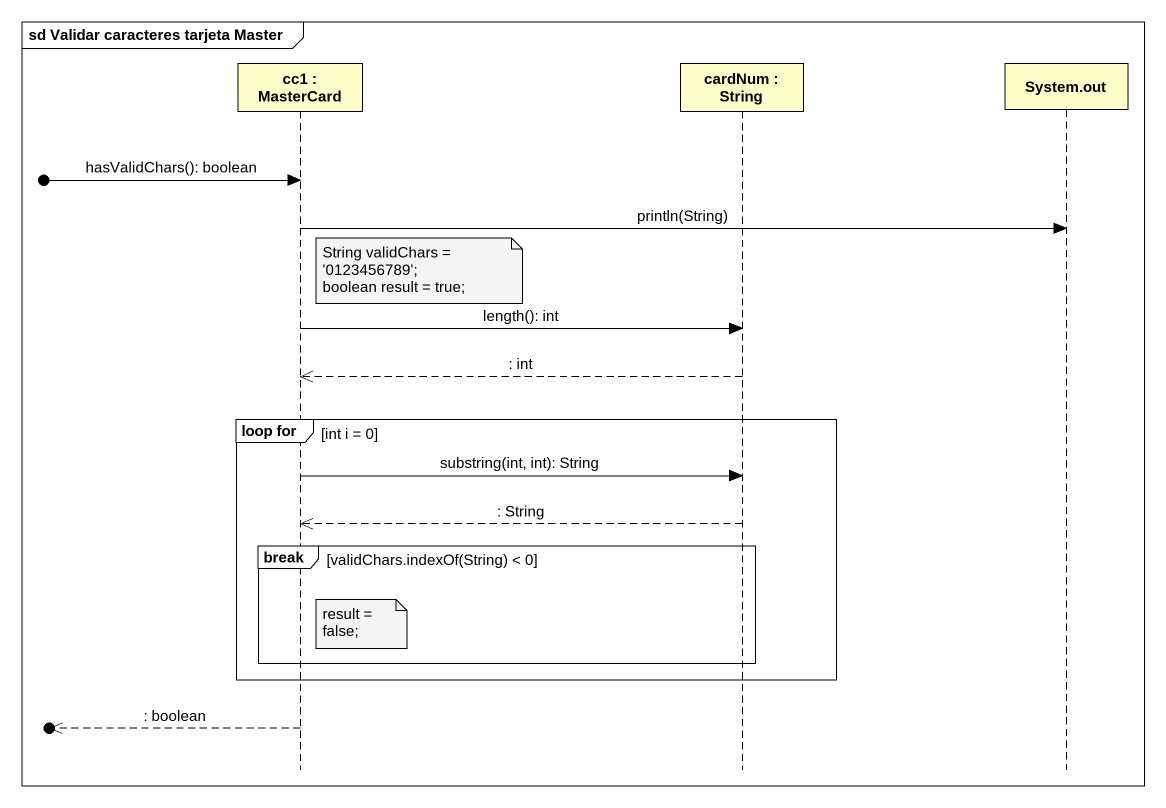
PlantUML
@startuml
mainframe sd Validar caracteres tarjeta Master
hide footbox
participant "cc1 : MasterCard" as cc1
participant "cardNum : String" as cardNum
participant "System.out" as System_out

[o-> cc1 : hasValidChars(): boolean
cc1 -> System_out : println(String)
note right of cc1
  String validChars = '0123456789';
  boolean result = true;
end note
cc1 -> cardNum : length(): int
cardNum -->> cc1 : : int
group loop for [int i = 0]
  cc1 -> cardNum : substring(int, int): String
  cardNum -->> cc1 : : String
  break validChars.indexOf(String) < 0
    note right of cc1 : result = false;
  end
end
[o<<-- cc1 : : boolean
@enduml
